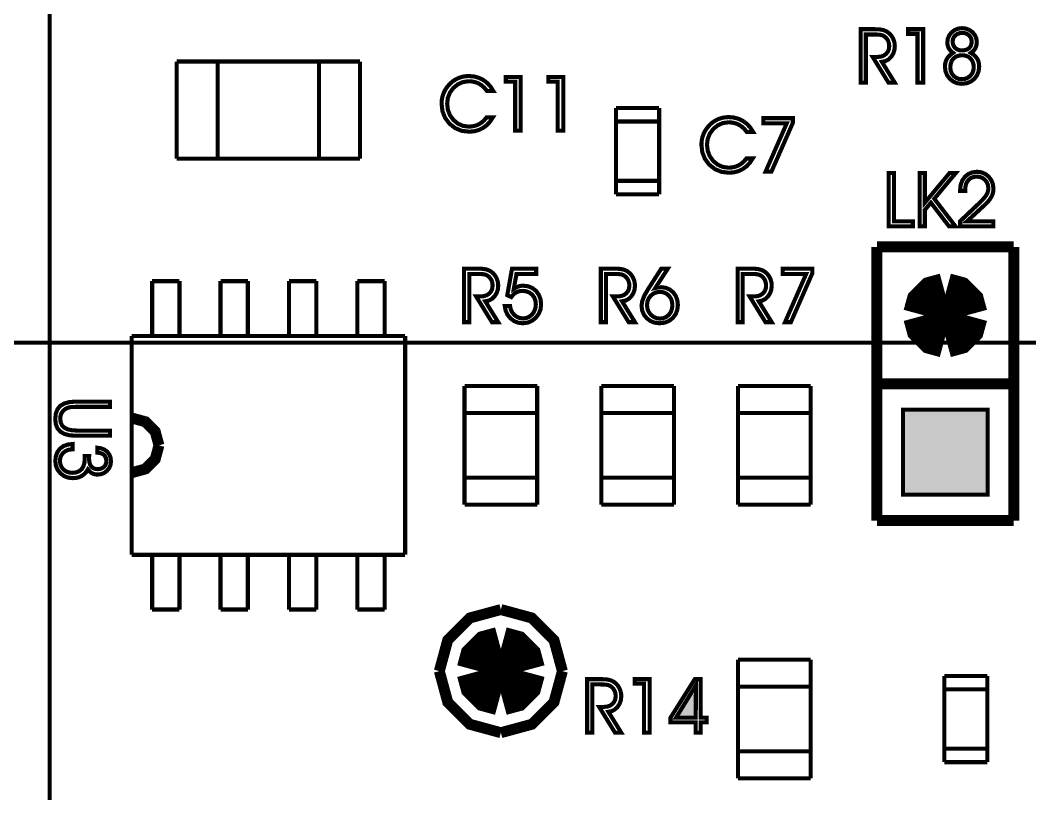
# Model space of a CAD drawing. Extents: x -2.25 to 2.25, y -2.04 to 2.05.
# Drawn here: x -0.061 to 0.677, y -0.136 to 0.429 of the extents above; entities that cross this region are included whole.
import ezdxf

# ---------------------------------------------------------------- set-up
doc = ezdxf.new("R2010")
doc.units = 0
doc.header["$LTSCALE"] = 0.000394
for name, color, linetype in [('DD', 7, 'CONTINUOUS'), ('M4', 7, 'CONTINUOUS'), ('ML', 7, 'CONTINUOUS'), ('TO', 7, 'CONTINUOUS')]:
    doc.layers.add(name, color=color, linetype=linetype)

msp = doc.modelspace()

# ---------------------------------------------------------------- linework, layer by layer
at = {"layer": 'DD', "linetype": 'CONTINUOUS', "const_width": 0.003}
for points in [[(-0.04, -1.656689), (-0.04, 2.043307)], [(-1.89, 0.193307), (1.81, 0.193307)]]:
    msp.add_lwpolyline(points, dxfattribs=at)
at = {"layer": 'M4', "color": 7, "linetype": 'CONTINUOUS', "const_width": 0.003}
for points in [[(0.053, 0.327807), (0.053, 0.398807)], [(0.053, 0.398807), (0.187, 0.398807)], [(0.083, 0.327807), (0.083, 0.398807)], [(0.157, 0.398807), (0.187, 0.398807)], [(0.157, 0.327807), (0.157, 0.398807)], [(0.187, 0.327807), (0.187, 0.398807)], [(0.374252, 0.301811), (0.374252, 0.364803)], [(0.374252, 0.364803), (0.405744, 0.364803)], [(0.405744, 0.301811), (0.405744, 0.364803)], [(0.374252, 0.354961), (0.405744, 0.354961)], [(0.053, 0.327807), (0.187, 0.327807)], [(0.374252, 0.311654), (0.405744, 0.311654)], [(0.374252, 0.301811), (0.405744, 0.301811)], [(0.035, 0.238307), (0.055, 0.238307)], [(0.035, 0.198307), (0.035, 0.238307)], [(0.055, 0.198307), (0.055, 0.238307)], [(0.085, 0.238307), (0.105, 0.238307)], [(0.085, 0.198307), (0.085, 0.238307)], [(0.105, 0.198307), (0.105, 0.238307)], [(0.135, 0.198307), (0.135, 0.238307)], [(0.135, 0.238307), (0.155, 0.238307)], [(0.155, 0.198307), (0.155, 0.238307)], [(0.185, 0.238307), (0.205, 0.238307)], [(0.185, 0.198307), (0.185, 0.238307)], [(0.205, 0.198307), (0.205, 0.238307)], [(0.02, 0.138307), (0.02, 0.198307)], [(0.02, 0.198307), (0.22, 0.198307)], [(0.22, 0.038307), (0.22, 0.198307)], [(0.263425, 0.16161), (0.316571, 0.16161)], [(0.263425, 0.075004), (0.263425, 0.16161)], [(0.316571, 0.075004), (0.316571, 0.16161)], [(0.363425, 0.075004), (0.363425, 0.16161)], [(0.363425, 0.16161), (0.416571, 0.16161)], [(0.416571, 0.075004), (0.416571, 0.16161)], [(0.463425, 0.075004), (0.463425, 0.16161)], [(0.463425, 0.16161), (0.516571, 0.16161)], [(0.516571, 0.075004), (0.516571, 0.16161)], [(0.263425, 0.141925), (0.316571, 0.141925)], [(0.363425, 0.141925), (0.416571, 0.141925)], [(0.463425, 0.141925), (0.516571, 0.141925)], [(0.02, 0.097307), (0.02, 0.138307)], [(0.039996, 0.118307), (0.037259, 0.128385), (0.030078, 0.135566), (0.02, 0.138303)], [(0.039996, 0.118307), (0.037259, 0.128385), (0.030078, 0.135566), (0.02, 0.138303)], [(0.02, 0.098311), (0.030078, 0.101048), (0.037259, 0.108229), (0.039996, 0.118307)], [(0.02, 0.098311), (0.030078, 0.101048), (0.037259, 0.108229), (0.039996, 0.118307)], [(0.02, 0.038307), (0.02, 0.098307)], [(0.263425, 0.094689), (0.316571, 0.094689)], [(0.363425, 0.094689), (0.416571, 0.094689)], [(0.463425, 0.094689), (0.516571, 0.094689)], [(0.263425, 0.075004), (0.316571, 0.075004)], [(0.363425, 0.075004), (0.416571, 0.075004)], [(0.463425, 0.075004), (0.516571, 0.075004)], [(0.02, 0.038307), (0.22, 0.038307)], [(0.035, -0.001689), (0.035, 0.038307)], [(0.055, -0.001689), (0.055, 0.038307)], [(0.085, -0.001689), (0.085, 0.038307)], [(0.105, -0.001689), (0.105, 0.038307)], [(0.135, -0.001689), (0.135, 0.038307)], [(0.155, -0.001689), (0.155, 0.038307)], [(0.185, -0.001689), (0.185, 0.038307)], [(0.205, -0.001689), (0.205, 0.038307)], [(0.035, -0.001689), (0.055, -0.001689)], [(0.085, -0.001689), (0.105, -0.001689)], [(0.135, -0.001689), (0.155, -0.001689)], [(0.185, -0.001689), (0.205, -0.001689)], [(0.463425, -0.124992), (0.463425, -0.038386)], [(0.463425, -0.038386), (0.516571, -0.038386)], [(0.516571, -0.124992), (0.516571, -0.038386)], [(0.614252, -0.113185), (0.614252, -0.050193)], [(0.614252, -0.050193), (0.645744, -0.050193)], [(0.645744, -0.113185), (0.645744, -0.050193)], [(0.463425, -0.058071), (0.516571, -0.058071)], [(0.614252, -0.060035), (0.645744, -0.060035)], [(0.614252, -0.103343), (0.645744, -0.103343)], [(0.463425, -0.105307), (0.516571, -0.105307)], [(0.614252, -0.113185), (0.645744, -0.113185)], [(0.463425, -0.124992), (0.516571, -0.124992)]]:
    msp.add_lwpolyline(points, dxfattribs=at)
at = {"layer": 'ML', "color": 7, "linetype": 'CONTINUOUS'}
for points, const_width in [([(0.615, 0.228803), (0.607189, 0.226682), (0.601625, 0.221118), (0.599504, 0.213307)], 0.030996), ([(0.615, 0.228803), (0.607189, 0.226682), (0.601625, 0.221118), (0.599504, 0.213307)], 0.030996), ([(0.630496, 0.213307), (0.628375, 0.221118), (0.622811, 0.226682), (0.615, 0.228803)], 0.030996), ([(0.630496, 0.213307), (0.628375, 0.221118), (0.622811, 0.226682), (0.615, 0.228803)], 0.030996), ([(0.5995, 0.213307), (0.601622, 0.205495), (0.607188, 0.199929), (0.615, 0.197807)], 0.030996), ([(0.5995, 0.213307), (0.601622, 0.205495), (0.607188, 0.199929), (0.615, 0.197807)], 0.030996), ([(0.615, 0.197807), (0.622812, 0.199929), (0.628378, 0.205495), (0.6305, 0.213307)], 0.030996), ([(0.615, 0.197807), (0.622812, 0.199929), (0.628378, 0.205495), (0.6305, 0.213307)], 0.030996), ([(0.646, 0.082307), (0.646, 0.144307), (0.584, 0.144307), (0.584, 0.082307), (0.646, 0.082307)], 0.003), ([(0.29, -0.030437), (0.28181, -0.032661), (0.275976, -0.038495), (0.273752, -0.046685)], 0.0325), ([(0.29, -0.030437), (0.28181, -0.032661), (0.275976, -0.038495), (0.273752, -0.046685)], 0.0325), ([(0.306248, -0.046685), (0.304024, -0.038495), (0.29819, -0.032661), (0.29, -0.030437)], 0.0325), ([(0.306248, -0.046685), (0.304024, -0.038495), (0.29819, -0.032661), (0.29, -0.030437)], 0.0325), ([(0.273748, -0.046685), (0.275972, -0.054875), (0.281806, -0.060709), (0.289996, -0.062933)], 0.0325), ([(0.273748, -0.046685), (0.275972, -0.054875), (0.281806, -0.060709), (0.289996, -0.062933)], 0.0325), ([(0.289996, -0.062933), (0.298186, -0.060709), (0.30402, -0.054875), (0.306244, -0.046685)], 0.0325), ([(0.289996, -0.062933), (0.298186, -0.060709), (0.30402, -0.054875), (0.306244, -0.046685)], 0.0325)]:
    msp.add_lwpolyline(points, dxfattribs=dict(at, const_width=const_width))
at = {"layer": 'ML', "color": 7}
msp.add_solid([(0.646, 0.082307), (0.646, 0.144307), (0.584, 0.082307), (0.584, 0.144307)], dxfattribs=at)
at = {"layer": 'TO', "color": 7, "linetype": 'CONTINUOUS'}
for points, const_width in [([(0.556878, 0.418583), (0.556878, 0.383307), (0.553091, 0.383307), (0.553091, 0.422425), (0.563598, 0.422425), (0.565758, 0.422367), (0.567615, 0.422193), (0.569173, 0.421902), (0.570535, 0.421478), (0.571809, 0.4209), (0.573, 0.420169), (0.574449, 0.418956), (0.575679, 0.417497), (0.576693, 0.415787), (0.577449, 0.413925), (0.577901, 0.411991), (0.578051, 0.409984), (0.577752, 0.407097), (0.576853, 0.404492), (0.575354, 0.402169), (0.573401, 0.400311), (0.57115, 0.39912), (0.568598, 0.398594), (0.578051, 0.383307), (0.573484, 0.383307), (0.561874, 0.402169), (0.565579, 0.402169), (0.567899, 0.402411), (0.56991, 0.403135), (0.571614, 0.404343), (0.572905, 0.405931), (0.573682, 0.407797), (0.573941, 0.409937), (0.573862, 0.411271), (0.573625, 0.412525), (0.573228, 0.413697), (0.572681, 0.414776), (0.571978, 0.41576), (0.571118, 0.41665), (0.570295, 0.41728), (0.569369, 0.417778), (0.568339, 0.418146), (0.566973, 0.418388), (0.565041, 0.418534), (0.562543, 0.418583), (0.556878, 0.418583)], 0.003), ([(0.556878, 0.418583), (0.556878, 0.383307), (0.553091, 0.383307), (0.553091, 0.422425), (0.563598, 0.422425), (0.565758, 0.422367), (0.567615, 0.422193), (0.569173, 0.421902), (0.570535, 0.421478), (0.571809, 0.4209), (0.573, 0.420169), (0.574449, 0.418956), (0.575679, 0.417497), (0.576693, 0.415787), (0.577449, 0.413925), (0.577901, 0.411991), (0.578051, 0.409984), (0.577752, 0.407097), (0.576853, 0.404492), (0.575354, 0.402169), (0.573401, 0.400311), (0.57115, 0.39912), (0.568598, 0.398594), (0.578051, 0.383307), (0.573484, 0.383307), (0.561874, 0.402169), (0.565579, 0.402169), (0.567899, 0.402411), (0.56991, 0.403135), (0.571614, 0.404343), (0.572905, 0.405931), (0.573682, 0.407797), (0.573941, 0.409937), (0.573862, 0.411271), (0.573625, 0.412525), (0.573228, 0.413697), (0.572681, 0.414776), (0.571978, 0.41576), (0.571118, 0.41665), (0.570295, 0.41728), (0.569369, 0.417778), (0.568339, 0.418146), (0.566973, 0.418388), (0.565041, 0.418534), (0.562543, 0.418583), (0.556878, 0.418583)], 0.003), ([(0.598756, 0.383307), (0.594673, 0.383307), (0.594673, 0.419071), (0.58785, 0.419071), (0.58785, 0.422425), (0.598756, 0.422425), (0.598756, 0.383307)], 0.003), ([(0.598756, 0.383307), (0.594673, 0.383307), (0.594673, 0.419071), (0.58785, 0.419071), (0.58785, 0.422425), (0.598756, 0.422425), (0.598756, 0.383307)], 0.003), ([(0.620654, 0.405157), (0.619389, 0.406133), (0.618346, 0.407238), (0.617528, 0.408469), (0.616936, 0.409826), (0.61658, 0.411292), (0.616461, 0.412862), (0.61681, 0.415533), (0.617856, 0.417956), (0.619598, 0.420134), (0.621824, 0.421838), (0.624337, 0.422863), (0.627138, 0.423205), (0.630038, 0.422875), (0.632614, 0.421882), (0.634866, 0.420224), (0.636602, 0.418111), (0.637645, 0.415748), (0.637992, 0.413138), (0.637874, 0.411424), (0.63752, 0.409879), (0.636929, 0.408496), (0.636095, 0.407263), (0.635002, 0.406149), (0.633646, 0.405157), (0.635526, 0.403919), (0.637055, 0.402525), (0.638232, 0.400976), (0.639067, 0.399256), (0.639569, 0.397342), (0.639736, 0.395236), (0.639341, 0.391765), (0.638155, 0.388724), (0.636177, 0.386114), (0.633571, 0.38412), (0.630502, 0.382925), (0.626972, 0.382528), (0.623726, 0.382928), (0.620828, 0.384132), (0.61828, 0.386142), (0.6163, 0.38873), (0.615115, 0.391673), (0.61472, 0.394972), (0.614873, 0.397102), (0.615334, 0.399019), (0.616106, 0.40072), (0.617224, 0.402276), (0.618741, 0.403754), (0.620654, 0.405157)], 0.003), ([(0.620654, 0.405157), (0.619389, 0.406133), (0.618346, 0.407238), (0.617528, 0.408469), (0.616936, 0.409826), (0.61658, 0.411292), (0.616461, 0.412862), (0.61681, 0.415533), (0.617856, 0.417956), (0.619598, 0.420134), (0.621824, 0.421838), (0.624337, 0.422863), (0.627138, 0.423205), (0.630038, 0.422875), (0.632614, 0.421882), (0.634866, 0.420224), (0.636602, 0.418111), (0.637645, 0.415748), (0.637992, 0.413138), (0.637874, 0.411424), (0.63752, 0.409879), (0.636929, 0.408496), (0.636095, 0.407263), (0.635002, 0.406149), (0.633646, 0.405157), (0.635526, 0.403919), (0.637055, 0.402525), (0.638232, 0.400976), (0.639067, 0.399256), (0.639569, 0.397342), (0.639736, 0.395236), (0.639341, 0.391765), (0.638155, 0.388724), (0.636177, 0.386114), (0.633571, 0.38412), (0.630502, 0.382925), (0.626972, 0.382528), (0.623726, 0.382928), (0.620828, 0.384132), (0.61828, 0.386142), (0.6163, 0.38873), (0.615115, 0.391673), (0.61472, 0.394972), (0.614873, 0.397102), (0.615334, 0.399019), (0.616106, 0.40072), (0.617224, 0.402276), (0.618741, 0.403754), (0.620654, 0.405157)], 0.003), ([(0.620331, 0.413457), (0.620536, 0.411643), (0.621151, 0.41007), (0.622177, 0.408744), (0.623528, 0.407736), (0.625126, 0.407131), (0.626972, 0.406929), (0.629139, 0.407113), (0.630943, 0.407663), (0.632382, 0.408579), (0.633427, 0.409843), (0.634052, 0.411431), (0.63426, 0.413346), (0.634043, 0.415112), (0.633393, 0.416647), (0.632307, 0.417953), (0.63089, 0.418945), (0.629226, 0.419541), (0.627319, 0.41974), (0.625439, 0.419541), (0.623777, 0.418941), (0.622331, 0.417941), (0.621221, 0.416642), (0.620554, 0.415147), (0.620331, 0.413457)], 0.003), ([(0.620331, 0.413457), (0.620536, 0.411643), (0.621151, 0.41007), (0.622177, 0.408744), (0.623528, 0.407736), (0.625126, 0.407131), (0.626972, 0.406929), (0.629139, 0.407113), (0.630943, 0.407663), (0.632382, 0.408579), (0.633427, 0.409843), (0.634052, 0.411431), (0.63426, 0.413346), (0.634043, 0.415112), (0.633393, 0.416647), (0.632307, 0.417953), (0.63089, 0.418945), (0.629226, 0.419541), (0.627319, 0.41974), (0.625439, 0.419541), (0.623777, 0.418941), (0.622331, 0.417941), (0.621221, 0.416642), (0.620554, 0.415147), (0.620331, 0.413457)], 0.003), ([(0.618618, 0.394539), (0.618887, 0.39219), (0.619697, 0.390125), (0.621047, 0.388343), (0.622786, 0.386975), (0.624761, 0.386155), (0.626972, 0.385882), (0.629381, 0.38616), (0.631489, 0.386995), (0.633299, 0.388386), (0.63468, 0.390196), (0.635508, 0.392301), (0.635783, 0.394697), (0.635524, 0.397145), (0.634744, 0.39925), (0.633445, 0.401016), (0.63172, 0.402345), (0.629661, 0.403143), (0.627264, 0.403409), (0.624782, 0.403146), (0.622674, 0.402353), (0.620937, 0.401031), (0.619648, 0.399253), (0.618875, 0.39709), (0.618618, 0.394539)], 0.003), ([(0.618618, 0.394539), (0.618887, 0.39219), (0.619697, 0.390125), (0.621047, 0.388343), (0.622786, 0.386975), (0.624761, 0.386155), (0.626972, 0.385882), (0.629381, 0.38616), (0.631489, 0.386995), (0.633299, 0.388386), (0.63468, 0.390196), (0.635508, 0.392301), (0.635783, 0.394697), (0.635524, 0.397145), (0.634744, 0.39925), (0.633445, 0.401016), (0.63172, 0.402345), (0.629661, 0.403143), (0.627264, 0.403409), (0.624782, 0.403146), (0.622674, 0.402353), (0.620937, 0.401031), (0.619648, 0.399253), (0.618875, 0.39709), (0.618618, 0.394539)], 0.003), ([(0.279819, 0.377303), (0.277997, 0.379521), (0.276036, 0.381315), (0.273933, 0.382677), (0.271665, 0.38363), (0.269193, 0.3842), (0.266524, 0.38439), (0.262378, 0.383852), (0.258655, 0.382241), (0.255354, 0.379559), (0.252779, 0.376128), (0.251235, 0.372293), (0.25072, 0.368051), (0.251234, 0.363572), (0.252774, 0.359585), (0.255335, 0.356091), (0.258624, 0.353393), (0.262352, 0.351773), (0.266524, 0.351232), (0.269143, 0.351421), (0.271588, 0.351987), (0.273858, 0.352929), (0.275945, 0.354242), (0.277843, 0.355927), (0.279551, 0.35798), (0.284118, 0.35798), (0.282126, 0.354903), (0.279727, 0.352326), (0.276921, 0.350252), (0.273791, 0.348739), (0.270414, 0.347831), (0.266787, 0.347528), (0.261357, 0.348181), (0.256562, 0.350143), (0.252402, 0.353413), (0.2492, 0.357659), (0.247281, 0.362559), (0.246642, 0.368106), (0.246816, 0.370798), (0.247336, 0.373395), (0.248201, 0.375898), (0.249399, 0.378275), (0.250921, 0.380488), (0.252768, 0.382539), (0.254706, 0.384251), (0.256797, 0.38566), (0.259039, 0.386768), (0.261423, 0.387567), (0.263936, 0.388046), (0.266579, 0.388205), (0.270335, 0.387889), (0.273831, 0.386943), (0.277067, 0.385362), (0.279959, 0.383202), (0.282417, 0.380516), (0.284441, 0.377303), (0.279819, 0.377303)], 0.003), ([(0.279819, 0.377303), (0.277997, 0.379521), (0.276036, 0.381315), (0.273933, 0.382677), (0.271665, 0.38363), (0.269193, 0.3842), (0.266524, 0.38439), (0.262378, 0.383852), (0.258655, 0.382241), (0.255354, 0.379559), (0.252779, 0.376128), (0.251235, 0.372293), (0.25072, 0.368051), (0.251234, 0.363572), (0.252774, 0.359585), (0.255335, 0.356091), (0.258624, 0.353393), (0.262352, 0.351773), (0.266524, 0.351232), (0.269143, 0.351421), (0.271588, 0.351987), (0.273858, 0.352929), (0.275945, 0.354242), (0.277843, 0.355927), (0.279551, 0.35798), (0.284118, 0.35798), (0.282126, 0.354903), (0.279727, 0.352326), (0.276921, 0.350252), (0.273791, 0.348739), (0.270414, 0.347831), (0.266787, 0.347528), (0.261357, 0.348181), (0.256562, 0.350143), (0.252402, 0.353413), (0.2492, 0.357659), (0.247281, 0.362559), (0.246642, 0.368106), (0.246816, 0.370798), (0.247336, 0.373395), (0.248201, 0.375898), (0.249399, 0.378275), (0.250921, 0.380488), (0.252768, 0.382539), (0.254706, 0.384251), (0.256797, 0.38566), (0.259039, 0.386768), (0.261423, 0.387567), (0.263936, 0.388046), (0.266579, 0.388205), (0.270335, 0.387889), (0.273831, 0.386943), (0.277067, 0.385362), (0.279959, 0.383202), (0.282417, 0.380516), (0.284441, 0.377303), (0.279819, 0.377303)], 0.003), ([(0.304531, 0.348307), (0.300449, 0.348307), (0.300449, 0.384071), (0.293626, 0.384071), (0.293626, 0.387425), (0.304531, 0.387425), (0.304531, 0.348307)], 0.003), ([(0.304531, 0.348307), (0.300449, 0.348307), (0.300449, 0.384071), (0.293626, 0.384071), (0.293626, 0.387425), (0.304531, 0.387425), (0.304531, 0.348307)], 0.003), ([(0.335618, 0.348307), (0.331535, 0.348307), (0.331535, 0.384071), (0.324713, 0.384071), (0.324713, 0.387425), (0.335618, 0.387425), (0.335618, 0.348307)], 0.003), ([(0.335618, 0.348307), (0.331535, 0.348307), (0.331535, 0.384071), (0.324713, 0.384071), (0.324713, 0.387425), (0.335618, 0.387425), (0.335618, 0.348307)], 0.003), ([(0.469819, 0.347303), (0.467997, 0.349521), (0.466036, 0.351315), (0.463933, 0.352677), (0.461665, 0.35363), (0.459193, 0.3542), (0.456524, 0.35439), (0.452378, 0.353852), (0.448655, 0.352241), (0.445354, 0.349559), (0.442779, 0.346128), (0.441235, 0.342293), (0.44072, 0.338051), (0.441234, 0.333572), (0.442774, 0.329585), (0.445335, 0.326091), (0.448624, 0.323393), (0.452352, 0.321773), (0.456524, 0.321232), (0.459143, 0.321421), (0.461588, 0.321987), (0.463858, 0.322929), (0.465945, 0.324242), (0.467843, 0.325927), (0.469551, 0.32798), (0.474118, 0.32798), (0.472126, 0.324903), (0.469727, 0.322326), (0.466921, 0.320252), (0.463791, 0.318739), (0.460414, 0.317831), (0.456787, 0.317528), (0.451357, 0.318181), (0.446562, 0.320143), (0.442402, 0.323413), (0.4392, 0.327659), (0.437281, 0.332559), (0.436642, 0.338106), (0.436816, 0.340798), (0.437336, 0.343395), (0.438201, 0.345898), (0.439399, 0.348275), (0.440921, 0.350488), (0.442768, 0.352539), (0.444706, 0.354251), (0.446797, 0.35566), (0.449039, 0.356768), (0.451423, 0.357567), (0.453936, 0.358046), (0.456579, 0.358205), (0.460335, 0.357889), (0.463831, 0.356943), (0.467067, 0.355362), (0.469959, 0.353202), (0.472417, 0.350516), (0.474441, 0.347303), (0.469819, 0.347303)], 0.003), ([(0.469819, 0.347303), (0.467997, 0.349521), (0.466036, 0.351315), (0.463933, 0.352677), (0.461665, 0.35363), (0.459193, 0.3542), (0.456524, 0.35439), (0.452378, 0.353852), (0.448655, 0.352241), (0.445354, 0.349559), (0.442779, 0.346128), (0.441235, 0.342293), (0.44072, 0.338051), (0.441234, 0.333572), (0.442774, 0.329585), (0.445335, 0.326091), (0.448624, 0.323393), (0.452352, 0.321773), (0.456524, 0.321232), (0.459143, 0.321421), (0.461588, 0.321987), (0.463858, 0.322929), (0.465945, 0.324242), (0.467843, 0.325927), (0.469551, 0.32798), (0.474118, 0.32798), (0.472126, 0.324903), (0.469727, 0.322326), (0.466921, 0.320252), (0.463791, 0.318739), (0.460414, 0.317831), (0.456787, 0.317528), (0.451357, 0.318181), (0.446562, 0.320143), (0.442402, 0.323413), (0.4392, 0.327659), (0.437281, 0.332559), (0.436642, 0.338106), (0.436816, 0.340798), (0.437336, 0.343395), (0.438201, 0.345898), (0.439399, 0.348275), (0.440921, 0.350488), (0.442768, 0.352539), (0.444706, 0.354251), (0.446797, 0.35566), (0.449039, 0.356768), (0.451423, 0.357567), (0.453936, 0.358046), (0.456579, 0.358205), (0.460335, 0.357889), (0.463831, 0.356943), (0.467067, 0.355362), (0.469959, 0.353202), (0.472417, 0.350516), (0.474441, 0.347303), (0.469819, 0.347303)], 0.003), ([(0.487827, 0.318307), (0.483528, 0.318307), (0.499004, 0.353583), (0.481886, 0.353583), (0.481886, 0.357425), (0.503461, 0.357425), (0.503461, 0.353906), (0.487827, 0.318307)], 0.003), ([(0.487827, 0.318307), (0.483528, 0.318307), (0.499004, 0.353583), (0.481886, 0.353583), (0.481886, 0.357425), (0.503461, 0.357425), (0.503461, 0.353906), (0.487827, 0.318307)], 0.003), ([(0.591256, 0.278307), (0.57363, 0.278307), (0.57363, 0.317425), (0.5775, 0.317425), (0.5775, 0.282094), (0.591256, 0.282094), (0.591256, 0.278307)], 0.003), ([(0.591256, 0.278307), (0.57363, 0.278307), (0.57363, 0.317425), (0.5775, 0.317425), (0.5775, 0.282094), (0.591256, 0.282094), (0.591256, 0.278307)], 0.003), ([(0.600039, 0.290374), (0.600039, 0.278307), (0.596252, 0.278307), (0.596252, 0.317425), (0.600039, 0.317425), (0.600039, 0.295693), (0.61815, 0.317425), (0.622717, 0.317425), (0.606917, 0.298508), (0.622453, 0.278307), (0.61772, 0.278307), (0.604453, 0.295638), (0.600039, 0.290374)], 0.003), ([(0.600039, 0.290374), (0.600039, 0.278307), (0.596252, 0.278307), (0.596252, 0.317425), (0.600039, 0.317425), (0.600039, 0.295693), (0.61815, 0.317425), (0.622717, 0.317425), (0.606917, 0.298508), (0.622453, 0.278307), (0.61772, 0.278307), (0.604453, 0.295638), (0.600039, 0.290374)], 0.003), ([(0.650063, 0.278307), (0.625807, 0.278307), (0.625807, 0.282094), (0.639673, 0.295252), (0.642103, 0.297666), (0.643914, 0.299718), (0.64511, 0.301406), (0.645851, 0.302928), (0.646294, 0.304487), (0.646441, 0.306083), (0.646174, 0.3084), (0.645374, 0.310454), (0.644039, 0.312244), (0.64229, 0.313627), (0.640251, 0.314453), (0.637921, 0.314728), (0.63555, 0.314447), (0.633517, 0.313601), (0.631823, 0.312189), (0.630555, 0.310309), (0.629794, 0.308059), (0.629539, 0.305433), (0.629543, 0.305278), (0.629553, 0.30509), (0.629567, 0.304874), (0.629583, 0.304655), (0.629592, 0.304476), (0.629594, 0.304331), (0.625807, 0.304331), (0.625807, 0.304917), (0.626193, 0.308617), (0.627352, 0.311827), (0.629283, 0.314547), (0.631826, 0.316603), (0.634814, 0.317839), (0.638244, 0.318252), (0.641395, 0.317854), (0.644212, 0.316659), (0.646697, 0.314665), (0.648629, 0.312086), (0.649787, 0.309136), (0.650173, 0.305819), (0.650011, 0.303819), (0.649523, 0.301876), (0.648705, 0.299992), (0.647543, 0.298123), (0.646, 0.296214), (0.644075, 0.294264), (0.63089, 0.282094), (0.650063, 0.282094), (0.650063, 0.278307)], 0.003), ([(0.650063, 0.278307), (0.625807, 0.278307), (0.625807, 0.282094), (0.639673, 0.295252), (0.642103, 0.297666), (0.643914, 0.299718), (0.64511, 0.301406), (0.645851, 0.302928), (0.646294, 0.304487), (0.646441, 0.306083), (0.646174, 0.3084), (0.645374, 0.310454), (0.644039, 0.312244), (0.64229, 0.313627), (0.640251, 0.314453), (0.637921, 0.314728), (0.63555, 0.314447), (0.633517, 0.313601), (0.631823, 0.312189), (0.630555, 0.310309), (0.629794, 0.308059), (0.629539, 0.305433), (0.629543, 0.305278), (0.629553, 0.30509), (0.629567, 0.304874), (0.629583, 0.304655), (0.629592, 0.304476), (0.629594, 0.304331), (0.625807, 0.304331), (0.625807, 0.304917), (0.626193, 0.308617), (0.627352, 0.311827), (0.629283, 0.314547), (0.631826, 0.316603), (0.634814, 0.317839), (0.638244, 0.318252), (0.641395, 0.317854), (0.644212, 0.316659), (0.646697, 0.314665), (0.648629, 0.312086), (0.649787, 0.309136), (0.650173, 0.305819), (0.650011, 0.303819), (0.649523, 0.301876), (0.648705, 0.299992), (0.647543, 0.298123), (0.646, 0.296214), (0.644075, 0.294264), (0.63089, 0.282094), (0.650063, 0.282094), (0.650063, 0.278307)], 0.003), ([(0.565, 0.063307), (0.565, 0.263307)], 0.007996), ([(0.565, 0.263307), (0.665, 0.263307)], 0.007996), ([(0.665, 0.063307), (0.665, 0.263307)], 0.007996), ([(0.266878, 0.243583), (0.266878, 0.208307), (0.263091, 0.208307), (0.263091, 0.247425), (0.273598, 0.247425), (0.275758, 0.247367), (0.277615, 0.247193), (0.279173, 0.246902), (0.280535, 0.246478), (0.281809, 0.2459), (0.283, 0.245169), (0.284449, 0.243956), (0.285679, 0.242497), (0.286693, 0.240787), (0.287449, 0.238925), (0.287901, 0.236991), (0.288051, 0.234984), (0.287752, 0.232097), (0.286853, 0.229492), (0.285354, 0.227169), (0.283401, 0.225311), (0.28115, 0.22412), (0.278598, 0.223594), (0.288051, 0.208307), (0.283484, 0.208307), (0.271874, 0.227169), (0.275579, 0.227169), (0.277899, 0.227411), (0.27991, 0.228135), (0.281614, 0.229343), (0.282905, 0.230931), (0.283682, 0.232797), (0.283941, 0.234937), (0.283862, 0.236271), (0.283625, 0.237525), (0.283228, 0.238697), (0.282681, 0.239776), (0.281978, 0.24076), (0.281118, 0.24165), (0.280295, 0.24228), (0.279369, 0.242778), (0.278339, 0.243146), (0.276973, 0.243388), (0.275041, 0.243534), (0.272543, 0.243583), (0.266878, 0.243583)], 0.003), ([(0.266878, 0.243583), (0.266878, 0.208307), (0.263091, 0.208307), (0.263091, 0.247425), (0.273598, 0.247425), (0.275758, 0.247367), (0.277615, 0.247193), (0.279173, 0.246902), (0.280535, 0.246478), (0.281809, 0.2459), (0.283, 0.245169), (0.284449, 0.243956), (0.285679, 0.242497), (0.286693, 0.240787), (0.287449, 0.238925), (0.287901, 0.236991), (0.288051, 0.234984), (0.287752, 0.232097), (0.286853, 0.229492), (0.285354, 0.227169), (0.283401, 0.225311), (0.28115, 0.22412), (0.278598, 0.223594), (0.288051, 0.208307), (0.283484, 0.208307), (0.271874, 0.227169), (0.275579, 0.227169), (0.277899, 0.227411), (0.27991, 0.228135), (0.281614, 0.229343), (0.282905, 0.230931), (0.283682, 0.232797), (0.283941, 0.234937), (0.283862, 0.236271), (0.283625, 0.237525), (0.283228, 0.238697), (0.282681, 0.239776), (0.281978, 0.24076), (0.281118, 0.24165), (0.280295, 0.24228), (0.279369, 0.242778), (0.278339, 0.243146), (0.276973, 0.243388), (0.275041, 0.243534), (0.272543, 0.243583), (0.266878, 0.243583)], 0.003), ([(0.292854, 0.220181), (0.296752, 0.220181), (0.29718, 0.217767), (0.298173, 0.215608), (0.299732, 0.213709), (0.301676, 0.212231), (0.303824, 0.211344), (0.306177, 0.211047), (0.308676, 0.211378), (0.310902, 0.212369), (0.312854, 0.21402), (0.314367, 0.21615), (0.315276, 0.218592), (0.315579, 0.221339), (0.315276, 0.224086), (0.314367, 0.226463), (0.312854, 0.228472), (0.31085, 0.229985), (0.30847, 0.230894), (0.30572, 0.231197), (0.304112, 0.231071), (0.302608, 0.230696), (0.301209, 0.230075), (0.299919, 0.229205), (0.298729, 0.228075), (0.297642, 0.226685), (0.294677, 0.228051), (0.298146, 0.247425), (0.315787, 0.247425), (0.315787, 0.243583), (0.301429, 0.243583), (0.299465, 0.232673), (0.300588, 0.233407), (0.3017, 0.233993), (0.302803, 0.234433), (0.303941, 0.234739), (0.305136, 0.234923), (0.30639, 0.234984), (0.309975, 0.234553), (0.313102, 0.233262), (0.315772, 0.231114), (0.317797, 0.228297), (0.319015, 0.225003), (0.319421, 0.221228), (0.318987, 0.217622), (0.317684, 0.214391), (0.315512, 0.211535), (0.312723, 0.20931), (0.309563, 0.207973), (0.306039, 0.207528), (0.302689, 0.207922), (0.299679, 0.209107), (0.297016, 0.211087), (0.294896, 0.213681), (0.293507, 0.216713), (0.292854, 0.220181)], 0.003), ([(0.292854, 0.220181), (0.296752, 0.220181), (0.29718, 0.217767), (0.298173, 0.215608), (0.299732, 0.213709), (0.301676, 0.212231), (0.303824, 0.211344), (0.306177, 0.211047), (0.308676, 0.211378), (0.310902, 0.212369), (0.312854, 0.21402), (0.314367, 0.21615), (0.315276, 0.218592), (0.315579, 0.221339), (0.315276, 0.224086), (0.314367, 0.226463), (0.312854, 0.228472), (0.31085, 0.229985), (0.30847, 0.230894), (0.30572, 0.231197), (0.304112, 0.231071), (0.302608, 0.230696), (0.301209, 0.230075), (0.299919, 0.229205), (0.298729, 0.228075), (0.297642, 0.226685), (0.294677, 0.228051), (0.298146, 0.247425), (0.315787, 0.247425), (0.315787, 0.243583), (0.301429, 0.243583), (0.299465, 0.232673), (0.300588, 0.233407), (0.3017, 0.233993), (0.302803, 0.234433), (0.303941, 0.234739), (0.305136, 0.234923), (0.30639, 0.234984), (0.309975, 0.234553), (0.313102, 0.233262), (0.315772, 0.231114), (0.317797, 0.228297), (0.319015, 0.225003), (0.319421, 0.221228), (0.318987, 0.217622), (0.317684, 0.214391), (0.315512, 0.211535), (0.312723, 0.20931), (0.309563, 0.207973), (0.306039, 0.207528), (0.302689, 0.207922), (0.299679, 0.209107), (0.297016, 0.211087), (0.294896, 0.213681), (0.293507, 0.216713), (0.292854, 0.220181)], 0.003), ([(0.366878, 0.243583), (0.366878, 0.208307), (0.363091, 0.208307), (0.363091, 0.247425), (0.373598, 0.247425), (0.375758, 0.247367), (0.377615, 0.247193), (0.379173, 0.246902), (0.380535, 0.246478), (0.381809, 0.2459), (0.383, 0.245169), (0.384449, 0.243956), (0.385679, 0.242497), (0.386693, 0.240787), (0.387449, 0.238925), (0.387901, 0.236991), (0.388051, 0.234984), (0.387752, 0.232097), (0.386853, 0.229492), (0.385354, 0.227169), (0.383401, 0.225311), (0.38115, 0.22412), (0.378598, 0.223594), (0.388051, 0.208307), (0.383484, 0.208307), (0.371874, 0.227169), (0.375579, 0.227169), (0.377899, 0.227411), (0.37991, 0.228135), (0.381614, 0.229343), (0.382905, 0.230931), (0.383682, 0.232797), (0.383941, 0.234937), (0.383862, 0.236271), (0.383625, 0.237525), (0.383228, 0.238697), (0.382681, 0.239776), (0.381978, 0.24076), (0.381118, 0.24165), (0.380295, 0.24228), (0.379369, 0.242778), (0.378339, 0.243146), (0.376973, 0.243388), (0.375041, 0.243534), (0.372543, 0.243583), (0.366878, 0.243583)], 0.003), ([(0.366878, 0.243583), (0.366878, 0.208307), (0.363091, 0.208307), (0.363091, 0.247425), (0.373598, 0.247425), (0.375758, 0.247367), (0.377615, 0.247193), (0.379173, 0.246902), (0.380535, 0.246478), (0.381809, 0.2459), (0.383, 0.245169), (0.384449, 0.243956), (0.385679, 0.242497), (0.386693, 0.240787), (0.387449, 0.238925), (0.387901, 0.236991), (0.388051, 0.234984), (0.387752, 0.232097), (0.386853, 0.229492), (0.385354, 0.227169), (0.383401, 0.225311), (0.38115, 0.22412), (0.378598, 0.223594), (0.388051, 0.208307), (0.383484, 0.208307), (0.371874, 0.227169), (0.375579, 0.227169), (0.377899, 0.227411), (0.37991, 0.228135), (0.381614, 0.229343), (0.382905, 0.230931), (0.383682, 0.232797), (0.383941, 0.234937), (0.383862, 0.236271), (0.383625, 0.237525), (0.383228, 0.238697), (0.382681, 0.239776), (0.381978, 0.24076), (0.381118, 0.24165), (0.380295, 0.24228), (0.379369, 0.242778), (0.378339, 0.243146), (0.376973, 0.243388), (0.375041, 0.243534), (0.372543, 0.243583), (0.366878, 0.243583)], 0.003), ([(0.40728, 0.247425), (0.412055, 0.247425), (0.402933, 0.233295), (0.403746, 0.233473), (0.404515, 0.233619), (0.405244, 0.233736), (0.405919, 0.233818), (0.406551, 0.233866), (0.407142, 0.233882), (0.410485, 0.23347), (0.41342, 0.232235), (0.415945, 0.230177), (0.417877, 0.227491), (0.419035, 0.224382), (0.419421, 0.22085), (0.418999, 0.217236), (0.417736, 0.214056), (0.415634, 0.211315), (0.412885, 0.209211), (0.409686, 0.207949), (0.406039, 0.207528), (0.402461, 0.20794), (0.399316, 0.209181), (0.396606, 0.211252), (0.394521, 0.213922), (0.393271, 0.216979), (0.392854, 0.220421), (0.393392, 0.223848), (0.395007, 0.227895), (0.397697, 0.232563), (0.39799, 0.233008), (0.398231, 0.233376), (0.398421, 0.233669), (0.40728, 0.247425)], 0.003), ([(0.40728, 0.247425), (0.412055, 0.247425), (0.402933, 0.233295), (0.403746, 0.233473), (0.404515, 0.233619), (0.405244, 0.233736), (0.405919, 0.233818), (0.406551, 0.233866), (0.407142, 0.233882), (0.410485, 0.23347), (0.41342, 0.232235), (0.415945, 0.230177), (0.417877, 0.227491), (0.419035, 0.224382), (0.419421, 0.22085), (0.418999, 0.217236), (0.417736, 0.214056), (0.415634, 0.211315), (0.412885, 0.209211), (0.409686, 0.207949), (0.406039, 0.207528), (0.402461, 0.20794), (0.399316, 0.209181), (0.396606, 0.211252), (0.394521, 0.213922), (0.393271, 0.216979), (0.392854, 0.220421), (0.393392, 0.223848), (0.395007, 0.227895), (0.397697, 0.232563), (0.39799, 0.233008), (0.398231, 0.233376), (0.398421, 0.233669), (0.40728, 0.247425)], 0.003), ([(0.466878, 0.243583), (0.466878, 0.208307), (0.463091, 0.208307), (0.463091, 0.247425), (0.473598, 0.247425), (0.475758, 0.247367), (0.477615, 0.247193), (0.479173, 0.246902), (0.480535, 0.246478), (0.481809, 0.2459), (0.483, 0.245169), (0.484449, 0.243956), (0.485679, 0.242497), (0.486693, 0.240787), (0.487449, 0.238925), (0.487901, 0.236991), (0.488051, 0.234984), (0.487752, 0.232097), (0.486853, 0.229492), (0.485354, 0.227169), (0.483401, 0.225311), (0.48115, 0.22412), (0.478598, 0.223594), (0.488051, 0.208307), (0.483484, 0.208307), (0.471874, 0.227169), (0.475579, 0.227169), (0.477899, 0.227411), (0.47991, 0.228135), (0.481614, 0.229343), (0.482905, 0.230931), (0.483682, 0.232797), (0.483941, 0.234937), (0.483862, 0.236271), (0.483625, 0.237525), (0.483228, 0.238697), (0.482681, 0.239776), (0.481978, 0.24076), (0.481118, 0.24165), (0.480295, 0.24228), (0.479369, 0.242778), (0.478339, 0.243146), (0.476973, 0.243388), (0.475041, 0.243534), (0.472543, 0.243583), (0.466878, 0.243583)], 0.003), ([(0.466878, 0.243583), (0.466878, 0.208307), (0.463091, 0.208307), (0.463091, 0.247425), (0.473598, 0.247425), (0.475758, 0.247367), (0.477615, 0.247193), (0.479173, 0.246902), (0.480535, 0.246478), (0.481809, 0.2459), (0.483, 0.245169), (0.484449, 0.243956), (0.485679, 0.242497), (0.486693, 0.240787), (0.487449, 0.238925), (0.487901, 0.236991), (0.488051, 0.234984), (0.487752, 0.232097), (0.486853, 0.229492), (0.485354, 0.227169), (0.483401, 0.225311), (0.48115, 0.22412), (0.478598, 0.223594), (0.488051, 0.208307), (0.483484, 0.208307), (0.471874, 0.227169), (0.475579, 0.227169), (0.477899, 0.227411), (0.47991, 0.228135), (0.481614, 0.229343), (0.482905, 0.230931), (0.483682, 0.232797), (0.483941, 0.234937), (0.483862, 0.236271), (0.483625, 0.237525), (0.483228, 0.238697), (0.482681, 0.239776), (0.481978, 0.24076), (0.481118, 0.24165), (0.480295, 0.24228), (0.479369, 0.242778), (0.478339, 0.243146), (0.476973, 0.243388), (0.475041, 0.243534), (0.472543, 0.243583), (0.466878, 0.243583)], 0.003), ([(0.502051, 0.208307), (0.497752, 0.208307), (0.513228, 0.243583), (0.49611, 0.243583), (0.49611, 0.247425), (0.517685, 0.247425), (0.517685, 0.243906), (0.502051, 0.208307)], 0.003), ([(0.502051, 0.208307), (0.497752, 0.208307), (0.513228, 0.243583), (0.49611, 0.243583), (0.49611, 0.247425), (0.517685, 0.247425), (0.517685, 0.243906), (0.502051, 0.208307)], 0.003), ([(0.406335, 0.230472), (0.403799, 0.230161), (0.401548, 0.229227), (0.399587, 0.227673), (0.398072, 0.225668), (0.397164, 0.223375), (0.396862, 0.220795), (0.397171, 0.218179), (0.398099, 0.215848), (0.39965, 0.213799), (0.401639, 0.21221), (0.403886, 0.211256), (0.40639, 0.210937), (0.408811, 0.211246), (0.410954, 0.212171), (0.412819, 0.213709), (0.414261, 0.215719), (0.415126, 0.218063), (0.415413, 0.22074), (0.415128, 0.223407), (0.414273, 0.225736), (0.412846, 0.227728), (0.410983, 0.229252), (0.408812, 0.230167), (0.406335, 0.230472)], 0.003), ([(0.406335, 0.230472), (0.403799, 0.230161), (0.401548, 0.229227), (0.399587, 0.227673), (0.398072, 0.225668), (0.397164, 0.223375), (0.396862, 0.220795), (0.397171, 0.218179), (0.398099, 0.215848), (0.39965, 0.213799), (0.401639, 0.21221), (0.403886, 0.211256), (0.40639, 0.210937), (0.408811, 0.211246), (0.410954, 0.212171), (0.412819, 0.213709), (0.414261, 0.215719), (0.415126, 0.218063), (0.415413, 0.22074), (0.415128, 0.223407), (0.414273, 0.225736), (0.412846, 0.227728), (0.410983, 0.229252), (0.408812, 0.230167), (0.406335, 0.230472)], 0.003), ([(0.565, 0.163307), (0.665, 0.163307)], 0.007996), ([(0.004118, 0.150272), (0.004118, 0.146429), (-0.020622, 0.146429), (-0.022379, 0.146404), (-0.023813, 0.146328), (-0.024921, 0.146201), (-0.025835, 0.146013), (-0.026675, 0.14576), (-0.027445, 0.145441), (-0.028828, 0.144629), (-0.029992, 0.143604), (-0.030937, 0.142358), (-0.03164, 0.14095), (-0.032063, 0.139421), (-0.032205, 0.137772), (-0.031868, 0.135076), (-0.030858, 0.132892), (-0.029177, 0.131217), (-0.026797, 0.130039), (-0.023675, 0.129333), (-0.019815, 0.129098), (0.004118, 0.129098), (0.004118, 0.125311), (-0.02076, 0.125311), (-0.0254, 0.125647), (-0.029179, 0.126656), (-0.032102, 0.128339), (-0.034174, 0.130697), (-0.035419, 0.133755), (-0.035835, 0.137508), (-0.035428, 0.14151), (-0.034209, 0.144733), (-0.032177, 0.147181), (-0.029287, 0.148899), (-0.025482, 0.149929), (-0.02076, 0.150272), (0.004118, 0.150272)], 0.003), ([(0.004118, 0.150272), (0.004118, 0.146429), (-0.020622, 0.146429), (-0.022379, 0.146404), (-0.023813, 0.146328), (-0.024921, 0.146201), (-0.025835, 0.146013), (-0.026675, 0.14576), (-0.027445, 0.145441), (-0.028828, 0.144629), (-0.029992, 0.143604), (-0.030937, 0.142358), (-0.03164, 0.14095), (-0.032063, 0.139421), (-0.032205, 0.137772), (-0.031868, 0.135076), (-0.030858, 0.132892), (-0.029177, 0.131217), (-0.026797, 0.130039), (-0.023675, 0.129333), (-0.019815, 0.129098), (0.004118, 0.129098), (0.004118, 0.125311), (-0.02076, 0.125311), (-0.0254, 0.125647), (-0.029179, 0.126656), (-0.032102, 0.128339), (-0.034174, 0.130697), (-0.035419, 0.133755), (-0.035835, 0.137508), (-0.035428, 0.14151), (-0.034209, 0.144733), (-0.032177, 0.147181), (-0.029287, 0.148899), (-0.025482, 0.149929), (-0.02076, 0.150272), (0.004118, 0.150272)], 0.003), ([(0.039996, 0.118307), (0.037259, 0.128385), (0.030078, 0.135566), (0.02, 0.138303)], 0.007996), ([(0.039996, 0.118307), (0.037259, 0.128385), (0.030078, 0.135566), (0.02, 0.138303)], 0.007996), ([(-0.023126, 0.115398), (-0.023445, 0.115398), (-0.025882, 0.115131), (-0.028024, 0.114331), (-0.029874, 0.112996), (-0.03129, 0.111265), (-0.032141, 0.109281), (-0.032425, 0.107043), (-0.032143, 0.104635), (-0.031295, 0.102527), (-0.029882, 0.100717), (-0.028032, 0.099336), (-0.02587, 0.098508), (-0.02339, 0.098232), (-0.02064, 0.098525), (-0.018368, 0.099402), (-0.016579, 0.100862), (-0.015287, 0.102889), (-0.014513, 0.105462), (-0.014256, 0.108575), (-0.014256, 0.109017), (-0.014259, 0.109389), (-0.014268, 0.109685), (-0.014279, 0.109937), (-0.014295, 0.110164), (-0.014311, 0.110374), (-0.011059, 0.110374), (-0.011076, 0.110167), (-0.011091, 0.109955), (-0.011102, 0.109732), (-0.011111, 0.109456), (-0.011114, 0.109106), (-0.011114, 0.108677), (-0.010936, 0.106313), (-0.010403, 0.104376), (-0.009516, 0.102862), (-0.008273, 0.101784), (-0.006684, 0.101135), (-0.004748, 0.100917), (-0.003023, 0.101103), (-0.001517, 0.10166), (-0.000228, 0.102587), (0.000758, 0.103791), (0.001347, 0.105185), (0.001543, 0.106768), (0.001351, 0.108547), (0.000773, 0.110051), (-0.000189, 0.11128), (-0.001499, 0.112202), (-0.003116, 0.112766), (-0.005043, 0.112976), (-0.005043, 0.116555), (-0.002205, 0.11612), (0.000214, 0.115146), (0.002213, 0.11363), (0.003703, 0.111648), (0.004599, 0.109301), (0.004898, 0.106587), (0.00458, 0.104049), (0.003627, 0.101776), (0.002039, 0.099772), (0.000012, 0.098213), (-0.002251, 0.097277), (-0.004748, 0.096965), (-0.00624, 0.097065), (-0.007597, 0.097366), (-0.008819, 0.097866), (-0.009943, 0.098589), (-0.011002, 0.099551), (-0.012, 0.100752), (-0.013246, 0.0988), (-0.014728, 0.097198), (-0.016449, 0.095949), (-0.018402, 0.095053), (-0.020592, 0.094514), (-0.023016, 0.094335), (-0.026427, 0.094729), (-0.029455, 0.095914), (-0.032102, 0.097894), (-0.034144, 0.100469), (-0.03537, 0.103447), (-0.03578, 0.106823), (-0.035403, 0.11038), (-0.034275, 0.1134), (-0.032398, 0.115886), (-0.029864, 0.117743), (-0.026773, 0.118879), (-0.023126, 0.119295), (-0.023126, 0.115398)], 0.003), ([(-0.023126, 0.115398), (-0.023445, 0.115398), (-0.025882, 0.115131), (-0.028024, 0.114331), (-0.029874, 0.112996), (-0.03129, 0.111265), (-0.032141, 0.109281), (-0.032425, 0.107043), (-0.032143, 0.104635), (-0.031295, 0.102527), (-0.029882, 0.100717), (-0.028032, 0.099336), (-0.02587, 0.098508), (-0.02339, 0.098232), (-0.02064, 0.098525), (-0.018368, 0.099402), (-0.016579, 0.100862), (-0.015287, 0.102889), (-0.014513, 0.105462), (-0.014256, 0.108575), (-0.014256, 0.109017), (-0.014259, 0.109389), (-0.014268, 0.109685), (-0.014279, 0.109937), (-0.014295, 0.110164), (-0.014311, 0.110374), (-0.011059, 0.110374), (-0.011076, 0.110167), (-0.011091, 0.109955), (-0.011102, 0.109732), (-0.011111, 0.109456), (-0.011114, 0.109106), (-0.011114, 0.108677), (-0.010936, 0.106313), (-0.010403, 0.104376), (-0.009516, 0.102862), (-0.008273, 0.101784), (-0.006684, 0.101135), (-0.004748, 0.100917), (-0.003023, 0.101103), (-0.001517, 0.10166), (-0.000228, 0.102587), (0.000758, 0.103791), (0.001347, 0.105185), (0.001543, 0.106768), (0.001351, 0.108547), (0.000773, 0.110051), (-0.000189, 0.11128), (-0.001499, 0.112202), (-0.003116, 0.112766), (-0.005043, 0.112976), (-0.005043, 0.116555), (-0.002205, 0.11612), (0.000214, 0.115146), (0.002213, 0.11363), (0.003703, 0.111648), (0.004599, 0.109301), (0.004898, 0.106587), (0.00458, 0.104049), (0.003627, 0.101776), (0.002039, 0.099772), (0.000012, 0.098213), (-0.002251, 0.097277), (-0.004748, 0.096965), (-0.00624, 0.097065), (-0.007597, 0.097366), (-0.008819, 0.097866), (-0.009943, 0.098589), (-0.011002, 0.099551), (-0.012, 0.100752), (-0.013246, 0.0988), (-0.014728, 0.097198), (-0.016449, 0.095949), (-0.018402, 0.095053), (-0.020592, 0.094514), (-0.023016, 0.094335), (-0.026427, 0.094729), (-0.029455, 0.095914), (-0.032102, 0.097894), (-0.034144, 0.100469), (-0.03537, 0.103447), (-0.03578, 0.106823), (-0.035403, 0.11038), (-0.034275, 0.1134), (-0.032398, 0.115886), (-0.029864, 0.117743), (-0.026773, 0.118879), (-0.023126, 0.119295), (-0.023126, 0.115398)], 0.003), ([(0.02, 0.098311), (0.030078, 0.101048), (0.037259, 0.108229), (0.039996, 0.118307)], 0.007996), ([(0.02, 0.098311), (0.030078, 0.101048), (0.037259, 0.108229), (0.039996, 0.118307)], 0.007996), ([(0.565, 0.063307), (0.665, 0.063307)], 0.007996), ([(0.29, -0.001685), (0.267318, -0.007844), (0.251159, -0.024003), (0.245, -0.046685)], 0.007996), ([(0.29, -0.001685), (0.267318, -0.007844), (0.251159, -0.024003), (0.245, -0.046685)], 0.007996), ([(0.335, -0.046685), (0.328841, -0.024003), (0.312682, -0.007844), (0.29, -0.001685)], 0.007996), ([(0.335, -0.046685), (0.328841, -0.024003), (0.312682, -0.007844), (0.29, -0.001685)], 0.007996), ([(0.245, -0.046685), (0.251159, -0.069367), (0.267318, -0.085526), (0.29, -0.091685)], 0.007996), ([(0.245, -0.046685), (0.251159, -0.069367), (0.267318, -0.085526), (0.29, -0.091685)], 0.007996), ([(0.29, -0.091685), (0.312682, -0.085526), (0.328841, -0.069367), (0.335, -0.046685)], 0.007996), ([(0.29, -0.091685), (0.312682, -0.085526), (0.328841, -0.069367), (0.335, -0.046685)], 0.007996), ([(0.356878, -0.056417), (0.356878, -0.091693), (0.353091, -0.091693), (0.353091, -0.052575), (0.363598, -0.052575), (0.365758, -0.052633), (0.367615, -0.052807), (0.369173, -0.053098), (0.370535, -0.053522), (0.371809, -0.0541), (0.373, -0.054831), (0.374449, -0.056044), (0.375679, -0.057503), (0.376693, -0.059213), (0.377449, -0.061075), (0.377901, -0.063009), (0.378051, -0.065016), (0.377752, -0.067903), (0.376853, -0.070508), (0.375354, -0.072831), (0.373401, -0.074689), (0.37115, -0.07588), (0.368598, -0.076406), (0.378051, -0.091693), (0.373484, -0.091693), (0.361874, -0.072831), (0.365579, -0.072831), (0.367899, -0.072589), (0.36991, -0.071865), (0.371614, -0.070657), (0.372905, -0.069069), (0.373682, -0.067203), (0.373941, -0.065063), (0.373862, -0.063729), (0.373625, -0.062475), (0.373228, -0.061303), (0.372681, -0.060224), (0.371978, -0.05924), (0.371118, -0.05835), (0.370295, -0.05772), (0.369369, -0.057222), (0.368339, -0.056854), (0.366973, -0.056612), (0.365041, -0.056466), (0.362543, -0.056417), (0.356878, -0.056417)], 0.003), ([(0.356878, -0.056417), (0.356878, -0.091693), (0.353091, -0.091693), (0.353091, -0.052575), (0.363598, -0.052575), (0.365758, -0.052633), (0.367615, -0.052807), (0.369173, -0.053098), (0.370535, -0.053522), (0.371809, -0.0541), (0.373, -0.054831), (0.374449, -0.056044), (0.375679, -0.057503), (0.376693, -0.059213), (0.377449, -0.061075), (0.377901, -0.063009), (0.378051, -0.065016), (0.377752, -0.067903), (0.376853, -0.070508), (0.375354, -0.072831), (0.373401, -0.074689), (0.37115, -0.07588), (0.368598, -0.076406), (0.378051, -0.091693), (0.373484, -0.091693), (0.361874, -0.072831), (0.365579, -0.072831), (0.367899, -0.072589), (0.36991, -0.071865), (0.371614, -0.070657), (0.372905, -0.069069), (0.373682, -0.067203), (0.373941, -0.065063), (0.373862, -0.063729), (0.373625, -0.062475), (0.373228, -0.061303), (0.372681, -0.060224), (0.371978, -0.05924), (0.371118, -0.05835), (0.370295, -0.05772), (0.369369, -0.057222), (0.368339, -0.056854), (0.366973, -0.056612), (0.365041, -0.056466), (0.362543, -0.056417), (0.356878, -0.056417)], 0.003), ([(0.398756, -0.091693), (0.394673, -0.091693), (0.394673, -0.055929), (0.38785, -0.055929), (0.38785, -0.052575), (0.398756, -0.052575), (0.398756, -0.091693)], 0.003), ([(0.398756, -0.091693), (0.394673, -0.091693), (0.394673, -0.055929), (0.38785, -0.055929), (0.38785, -0.052575), (0.398756, -0.052575), (0.398756, -0.091693)], 0.003), ([(0.436161, -0.091693), (0.432374, -0.091693), (0.432374, -0.084138), (0.414051, -0.084138), (0.414051, -0.080724), (0.431776, -0.052575), (0.436161, -0.052575), (0.436161, -0.080724), (0.440406, -0.080724), (0.440406, -0.084138), (0.436161, -0.084138), (0.436161, -0.091693)], 0.003), ([(0.436161, -0.091693), (0.432374, -0.091693), (0.432374, -0.084138), (0.414051, -0.084138), (0.414051, -0.080724), (0.431776, -0.052575), (0.436161, -0.052575), (0.436161, -0.080724), (0.440406, -0.080724), (0.440406, -0.084138), (0.436161, -0.084138), (0.436161, -0.091693)], 0.003), ([(0.432484, -0.080724), (0.432638, -0.057087), (0.418075, -0.080724), (0.432484, -0.080724)], 0.003), ([(0.432484, -0.080724), (0.432638, -0.057087), (0.418075, -0.080724), (0.432484, -0.080724)], 0.003)]:
    msp.add_lwpolyline(points, dxfattribs=dict(at, const_width=const_width))
at = {"layer": 'TO', "color": 7}
msp.add_solid([(0.432484, -0.080724), (0.432638, -0.057087), (0.432484, -0.080724), (0.418075, -0.080724)], dxfattribs=at)

doc.saveas('drawing.dxf')
